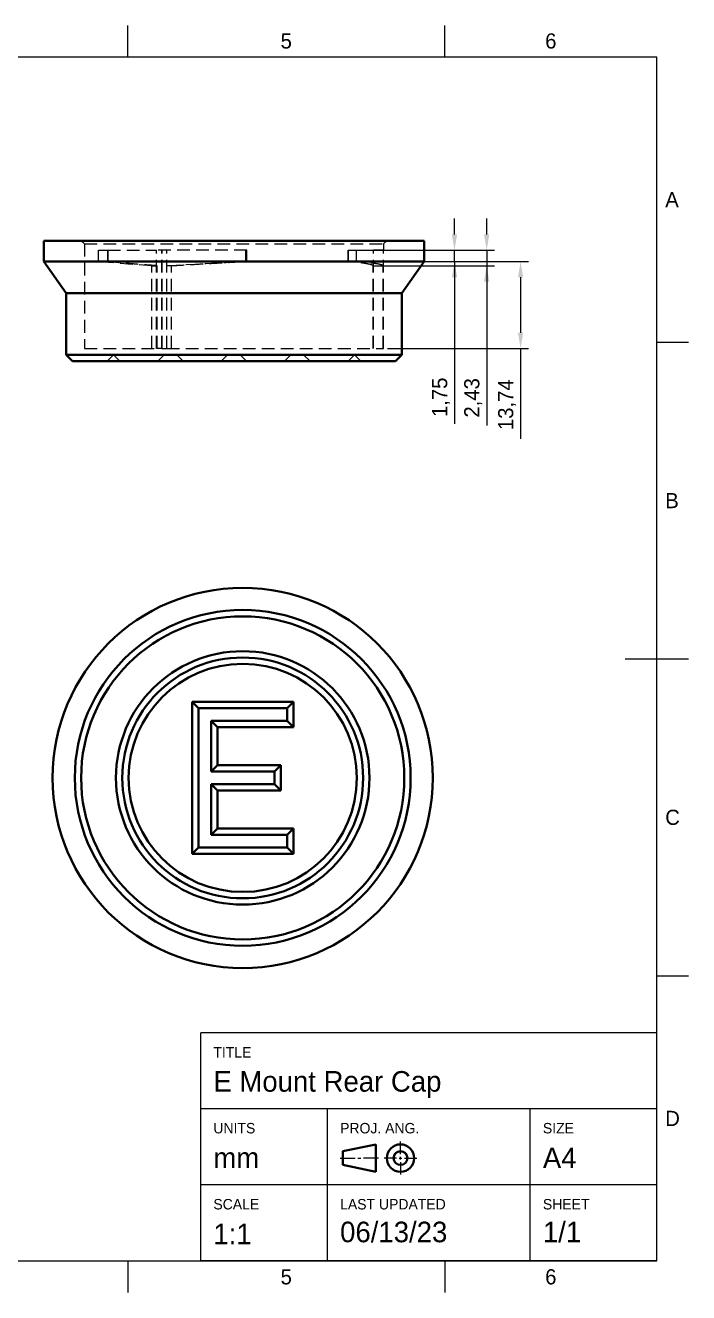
# Model space of a CAD drawing. Header units: millimetres. Extents: x 15 to 292, y 5 to 205.
# Drawn here: x 187.3 to 292, y 5 to 205 of the extents above; entities that cross this region are included whole.
import ezdxf

# ---------------------------------------------------------------- set-up
doc = ezdxf.new("R2010")
doc.units = ezdxf.units.MM
doc.linetypes.add('DraftedLine', pattern=[3, 2, -1])
for name, color, linetype in [('Annotations', 7, 'Continuous'), ('Border', 7, 'Continuous'), ('Geometries', 7, 'Continuous')]:
    doc.layers.add(name, color=color, linetype=linetype)
doc.styles.add('Shapr0', font='txt', dxfattribs={"height": 2.3925})
doc.styles.add('Shapr1', font='txt', dxfattribs={"height": 2.3925})
doc.styles.add('Shapr3', font='txt', dxfattribs={"height": 2.3925})
doc.dimstyles.new('ISO-25', dxfattribs={"dimtxt": 2.5, "dimasz": 2.5, "dimexe": 1.25, "dimexo": 0.625, "dimtad": 1, "dimtxsty": 'Standard', "dimcen": 2.5, "dimadec": 0, "dimazin": 0, "dimtfac": 1, "dimtmove": 0, "dimatfit": 3, "dimfxl": 1, "dimarcsym": 0})

# ---------------------------------------------------------------- blocks, each defined once
blk = doc.blocks.new('*D12')
at = {"layer": 'Annotations', "color": 0, "linetype": 'Continuous', "lineweight": 15}
for p, q in [((255.05, 172), (255.05, 174.5)), ((238.92, 169.5), (256.3, 169.5)), ((255.05, 167.75), (255.05, 169.5)), ((238.92, 167.75), (256.3, 167.75)), ((255.05, 167.75), (255.05, 142.13)), ((255.05, 165.25), (255.05, 162.75))]:
    blk.add_line(p, q, dxfattribs=at)
at = {"layer": 'Annotations', "color": 0}
for points in [[(254.63, 172), (255.47, 172), (255.05, 169.5)], [(255.47, 165.25), (254.63, 165.25), (255.05, 167.75)]]:
    blk.add_solid(points, dxfattribs=at)
at = {"layer": 'Defpoints', "color": 0}
for p in [(238.3, 169.5), (255.05, 169.5), (238.3, 167.75)]:
    blk.add_point(p, dxfattribs=at)
at = {"layer": 'Annotations', "color": 0, "lineweight": 15, "insert": (252.93, 146.3), "char_height": 2.393, "attachment_point": 5, "rotation": 90, "style": 'Shapr3'}
blk.add_mtext('\\A1;1,75', dxfattribs=at)
blk = doc.blocks.new('*D13')
at = {"layer": 'Annotations', "color": 0, "linetype": 'Continuous', "lineweight": 15}
for p, q in [((260.13, 172), (260.13, 174.5)), ((242.87, 169.5), (261.38, 169.5)), ((260.13, 169.5), (260.13, 167.07)), ((242.84, 167.07), (261.38, 167.07)), ((260.13, 167.07), (260.13, 141.87)), ((260.13, 164.57), (260.13, 162.07))]:
    blk.add_line(p, q, dxfattribs=at)
at = {"layer": 'Annotations', "color": 0}
for points in [[(259.71, 172), (260.54, 172), (260.13, 169.5)], [(260.54, 164.57), (259.71, 164.57), (260.13, 167.07)]]:
    blk.add_solid(points, dxfattribs=at)
at = {"layer": 'Defpoints', "color": 0}
for p in [(242.25, 169.5), (242.21, 167.07), (260.13, 167.07)]:
    blk.add_point(p, dxfattribs=at)
at = {"layer": 'Annotations', "color": 0, "lineweight": 15, "insert": (258, 146.21), "char_height": 2.393, "attachment_point": 5, "rotation": 90, "style": 'Shapr3'}
blk.add_mtext('\\A1;2,43', dxfattribs=at)
blk = doc.blocks.new('*D14')
at = {"layer": 'Annotations', "color": 0, "linetype": 'Continuous', "lineweight": 15}
for p, q in [((238.98, 167.74), (266.73, 167.74)), ((265.48, 165.24), (265.48, 156.5)), ((244.47, 154), (266.73, 154)), ((265.48, 154), (265.48, 139.75))]:
    blk.add_line(p, q, dxfattribs=at)
at = {"layer": 'Annotations', "color": 0}
for points in [[(265.89, 165.24), (265.06, 165.24), (265.48, 167.74)], [(265.06, 156.5), (265.89, 156.5), (265.48, 154)]]:
    blk.add_solid(points, dxfattribs=at)
at = {"layer": 'Defpoints', "color": 0}
for p in [(238.36, 167.74), (243.84, 154), (265.48, 154)]:
    blk.add_point(p, dxfattribs=at)
at = {"layer": 'Annotations', "color": 0, "lineweight": 15, "insert": (263.35, 145.13), "char_height": 2.393, "attachment_point": 5, "rotation": 90, "style": 'Shapr3'}
blk.add_mtext('\\A1;13,74', dxfattribs=at)
blk = doc.blocks.new('*U15')
at = {"layer": 'Border', "linetype": 'Continuous', "lineweight": 15}
for p, q in [((287, 46), (215, 46)), ((215, 10), (215, 46)), ((287, 10), (287, 46)), ((287, 34), (215, 34)), ((235, 10), (235, 34)), ((267, 10), (267, 34)), ((246.53, 26.88), (246.53, 28.83)), ((237, 26.23), (239.38, 26.23)), ((239.82, 26.23), (240.25, 26.23)), ((243.07, 26.23), (240.68, 26.23)), ((245.88, 26.23), (243.93, 26.23)), ((246.32, 26.23), (246.75, 26.23)), ((246.53, 26.02), (246.53, 26.45)), ((247.18, 26.23), (249.13, 26.23)), ((246.53, 25.58), (246.53, 23.63)), ((287, 22), (215, 22)), ((287, 10), (215, 10))]:
    blk.add_line(p, q, dxfattribs=at)
at = {"layer": 'Border', "linetype": 'Continuous', "lineweight": 40}
for p, q in [((237.43, 27.32), (242.63, 28.4)), ((242.63, 28.4), (242.63, 24.07)), ((237.43, 27.32), (237.43, 25.15)), ((237.43, 25.15), (242.63, 24.07))]:
    blk.add_line(p, q, dxfattribs=at)
for radius in [2.17, 1.08]:
    blk.add_circle((246.53, 26.23), radius, dxfattribs=at)

msp = doc.modelspace()

# ---------------------------------------------------------------- linework, layer by layer
at = {"layer": 'Border', "linetype": 'Continuous', "lineweight": 15}
for p, q in [((203.5, 200), (203.5, 205)), ((253.5, 200), (253.5, 205)), ((287, 200), (20, 200)), ((287, 10), (287, 200)), ((287, 155), (292, 155)), ((282, 105), (292, 105)), ((287, 55), (292, 55)), ((20, 10), (287, 10)), ((203.5, 10), (203.5, 5)), ((253.5, 10), (253.5, 5))]:
    msp.add_line(p, q, dxfattribs=at)
at = {"layer": 'Geometries', "linetype": 'Continuous', "lineweight": 40}
for p, q in [((190.25, 171), (190.25, 167.744)), ((190.25, 171), (250.25, 171)), ((250.25, 171), (250.25, 167.744)), ((190.25, 167.744), (190.25, 167.744)), ((190.25, 167.744), (193.75, 162.744)), ((198.919, 167.744), (200.375, 167.744)), ((200.375, 167.744), (220.249, 167.744)), ((220.249, 167.744), (220.25, 167.744)), ((220.25, 167.744), (222.019, 167.744)), ((222.019, 167.744), (222.178, 167.744)), ((222.178, 167.744), (223.191, 167.744)), ((223.191, 167.744), (238.356, 167.744)), ((238.356, 167.744), (239.654, 167.744)), ((250.25, 167.744), (246.75, 162.744)), ((193.75, 162.744), (193.75, 153)), ((193.75, 162.744), (193.75, 162.744)), ((207.274, 162.744), (209.667, 162.744)), ((209.667, 162.744), (220.249, 162.744)), ((220.249, 162.744), (220.25, 162.744)), ((222.847, 162.744), (220.25, 162.744)), ((246.75, 162.744), (246.75, 153)), ((193.75, 153), (194.75, 152)), ((193.75, 153), (246.75, 153)), ((245.75, 152), (194.75, 152)), ((246.75, 153), (245.75, 152)), ((213.634, 98.233), (229.634, 98.233)), ((213.634, 98.233), (214.634, 97.233)), ((213.634, 74.233), (213.634, 98.233)), ((229.634, 98.233), (228.634, 97.233)), ((229.634, 98.233), (229.634, 94.233)), ((214.634, 97.233), (214.634, 75.233)), ((228.634, 97.233), (214.634, 97.233)), ((228.634, 95.233), (228.634, 97.233)), ((217.634, 94.233), (216.634, 95.233)), ((216.634, 87.233), (216.634, 95.233)), ((216.634, 95.233), (228.634, 95.233)), ((217.634, 94.233), (217.634, 88.233)), ((217.634, 94.233), (229.634, 94.233)), ((229.634, 94.233), (228.634, 95.233)), ((217.634, 88.233), (216.634, 87.233)), ((227.634, 88.233), (217.634, 88.233)), ((227.634, 88.233), (226.634, 87.233)), ((227.634, 88.233), (227.634, 84.233)), ((226.634, 87.233), (216.634, 87.233)), ((226.634, 85.233), (226.634, 87.233)), ((216.634, 85.233), (226.634, 85.233)), ((216.634, 85.233), (217.634, 84.233)), ((216.634, 77.233), (216.634, 85.233)), ((227.634, 84.233), (217.634, 84.233)), ((217.634, 84.233), (217.634, 78.233)), ((226.634, 85.233), (227.634, 84.233)), ((216.634, 77.233), (217.634, 78.233)), ((217.634, 78.233), (229.634, 78.233)), ((228.634, 77.233), (229.634, 78.233)), ((229.634, 78.233), (229.634, 74.233)), ((228.634, 77.233), (216.634, 77.233)), ((228.634, 75.233), (228.634, 77.233)), ((214.634, 75.233), (213.634, 74.233)), ((229.634, 74.233), (213.634, 74.233)), ((214.634, 75.233), (228.634, 75.233)), ((228.634, 75.233), (229.634, 74.233))]:
    msp.add_line(p, q, dxfattribs=at)
at = {"layer": 'Geometries', "linetype": 'DraftedLine', "lineweight": 15}
for p, q in [((196.15, 171), (196.65, 170.5)), ((196.65, 170.5), (243.85, 170.5)), ((196.65, 170.5), (196.65, 154)), ((244.35, 171), (243.85, 170.5)), ((243.85, 170.5), (243.85, 169.5)), ((198.867, 167.75), (198.867, 169.5)), ((198.867, 169.5), (200.33, 169.5)), ((200.33, 169.5), (200.331, 169.5)), ((200.33, 169.5), (200.33, 167.75)), ((200.331, 167.75), (200.331, 169.5)), ((200.331, 169.5), (208.009, 169.5)), ((208.009, 154), (208.009, 169.5)), ((222.294, 169.5), (208.009, 169.5)), ((208.868, 154), (208.868, 169.5)), ((208.896, 154), (208.896, 169.5)), ((209.636, 154), (209.636, 169.5)), ((222.12, 167.75), (222.12, 169.5)), ((222.121, 169.5), (222.121, 167.75)), ((222.294, 167.75), (222.294, 169.5)), ((238.298, 169.5), (242.246, 169.5)), ((238.298, 167.75), (238.298, 169.5)), ((238.298, 169.5), (238.298, 167.75)), ((238.298, 169.5), (238.298, 169.5)), ((239.59, 167.75), (239.59, 169.5)), ((242.246, 154), (242.246, 169.5)), ((243.844, 169.5), (242.246, 169.5)), ((242.25, 154), (242.25, 169.5)), ((243.844, 154), (243.844, 169.5)), ((243.85, 169.5), (243.844, 169.5)), ((198.916, 167.744), (198.867, 167.75)), ((200.33, 167.75), (198.867, 167.75)), ((200.374, 167.744), (200.331, 167.75)), ((200.375, 167.744), (200.374, 167.744)), ((207.274, 154), (207.274, 167.067)), ((207.274, 167.067), (208.009, 167.066)), ((208.153, 167.066), (208.009, 167.066)), ((208.153, 154), (208.153, 167.066)), ((210.384, 167.066), (209.667, 167.067)), ((209.667, 154), (209.667, 167.067)), ((210.384, 154), (210.384, 167.066)), ((219.851, 167.622), (220.657, 167.664)), ((222.017, 167.744), (220.249, 167.744)), ((222.176, 167.744), (220.657, 167.664)), ((222.176, 167.744), (222.017, 167.744)), ((222.017, 167.744), (222.02, 167.744)), ((222.12, 167.75), (222.02, 167.744)), ((222.121, 167.75), (222.294, 167.75)), ((222.294, 167.75), (222.176, 167.744)), ((223.191, 167.744), (222.176, 167.744)), ((238.298, 167.75), (238.356, 167.744)), ((238.298, 167.75), (239.59, 167.75)), ((238.357, 167.744), (238.356, 167.744)), ((239.59, 167.75), (239.653, 167.744)), ((239.653, 167.744), (239.653, 167.744)), ((242.212, 154), (242.212, 167.066)), ((242.212, 167.066), (242.246, 167.066)), ((242.246, 167.066), (242.25, 167.066)), ((242.25, 167.066), (243.81, 167.067)), ((243.81, 154), (243.81, 167.067)), ((220.249, 162.744), (222.847, 162.744)), ((196.65, 154), (208.009, 154)), ((208.868, 154), (208.009, 154)), ((208.868, 154), (209.667, 154)), ((209.667, 154), (243.844, 154)), ((200.25, 152), (201.25, 153)), ((201.25, 153), (202.25, 152)), ((209.25, 153), (208.25, 152)), ((211.25, 153), (212.25, 152)), ((219.25, 153), (218.25, 152)), ((222.25, 152), (221.25, 153)), ((228.25, 152), (229.25, 153)), ((232.25, 152), (231.25, 153)), ((239.25, 153), (238.25, 152)), ((240.25, 152), (239.25, 153))]:
    msp.add_line(p, q, dxfattribs=at)
at = {"layer": 'Geometries', "linetype": 'Continuous', "lineweight": 40, "flags": 128}
for points in [[(190.25, 167.744), (190.251, 167.744), (190.252, 167.744), (190.253, 167.744), (190.255, 167.744), (190.258, 167.744), (190.261, 167.744), (190.265, 167.744), (190.269, 167.744), (190.274, 167.744), (190.279, 167.744), (190.285, 167.744), (190.291, 167.744), (190.298, 167.744), (190.305, 167.744), (190.313, 167.744), (190.321, 167.744), (190.33, 167.744), (190.339, 167.744), (190.349, 167.744), (190.359, 167.744), (190.37, 167.744), (190.381, 167.744), (190.393, 167.744), (190.406, 167.744), (190.418, 167.744), (190.432, 167.744), (190.446, 167.744), (190.46, 167.744), (190.475, 167.744), (190.491, 167.744), (190.506, 167.744), (190.523, 167.744), (190.54, 167.744), (190.557, 167.744), (190.575, 167.744), (190.594, 167.744), (190.613, 167.744), (190.632, 167.744), (190.653, 167.744), (190.673, 167.744), (190.694, 167.744), (190.716, 167.744), (190.738, 167.744), (190.76, 167.744), (190.784, 167.744), (190.807, 167.744), (190.831, 167.744), (190.856, 167.744), (190.881, 167.744), (190.906, 167.744), (190.932, 167.744), (190.959, 167.744), (190.986, 167.744), (191.014, 167.744), (191.042, 167.744), (191.07, 167.744), (191.099, 167.744), (191.129, 167.744), (191.159, 167.744), (191.19, 167.744), (191.221, 167.744), (191.253, 167.744), (191.287, 167.744), (191.322, 167.744), (191.358, 167.744), (191.394, 167.744), (191.431, 167.744), (191.468, 167.744), (191.506, 167.744), (191.544, 167.744), (191.583, 167.744), (191.623, 167.744), (191.663, 167.744), (191.703, 167.744), (191.745, 167.744), (191.786, 167.744), (191.829, 167.744), (191.872, 167.744), (191.915, 167.744), (191.96, 167.744), (192.004, 167.744), (192.05, 167.744), (192.092, 167.744), (192.135, 167.744), (192.179, 167.744), (192.223, 167.744), (192.268, 167.744), (192.313, 167.744), (192.358, 167.744), (192.404, 167.744), (192.45, 167.744), (192.497, 167.744), (192.545, 167.744), (192.592, 167.744), (192.641, 167.744), (192.69, 167.744), (192.739, 167.744), (192.789, 167.744), (192.839, 167.744), (192.89, 167.744), (192.942, 167.744), (192.993, 167.744), (193.045, 167.744), (193.098, 167.744), (193.151, 167.744), (193.205, 167.744), (193.259, 167.744), (193.313, 167.744), (193.368, 167.744), (193.423, 167.744), (193.479, 167.744), (193.535, 167.744), (193.592, 167.744), (193.649, 167.744), (193.707, 167.744), (193.765, 167.744), (193.823, 167.744), (193.883, 167.744), (193.942, 167.744), (194.002, 167.744), (194.063, 167.744), (194.124, 167.744), (194.185, 167.744), (194.247, 167.744), (194.309, 167.744), (194.372, 167.744), (194.435, 167.744), (194.498, 167.744), (194.562, 167.744), (194.626, 167.744), (194.691, 167.744), (194.756, 167.744), (194.822, 167.744), (194.888, 167.744), (194.955, 167.744), (195.022, 167.744), (195.089, 167.744), (195.157, 167.744), (195.226, 167.744), (195.295, 167.744), (195.364, 167.744), (195.434, 167.744), (195.509, 167.744), (195.584, 167.744), (195.66, 167.744), (195.737, 167.744), (195.814, 167.744), (195.891, 167.744), (195.969, 167.744), (196.048, 167.744), (196.126, 167.744), (196.206, 167.744), (196.286, 167.744), (196.366, 167.744), (196.447, 167.744), (196.528, 167.744), (196.61, 167.744), (196.692, 167.744), (196.775, 167.744), (196.859, 167.744), (196.943, 167.744), (197.027, 167.744), (197.106, 167.744), (197.185, 167.744), (197.265, 167.744), (197.345, 167.744), (197.425, 167.744), (197.506, 167.744), (197.587, 167.744), (197.668, 167.744), (197.75, 167.744), (197.833, 167.744), (197.915, 167.744), (197.998, 167.744), (198.082, 167.744), (198.166, 167.744), (198.25, 167.744), (198.335, 167.744), (198.42, 167.744), (198.506, 167.744), (198.592, 167.744), (198.678, 167.744), (198.765, 167.744), (198.852, 167.744), (198.919, 167.744)], [(239.654, 167.744), (239.661, 167.744), (239.756, 167.744), (239.85, 167.744), (239.944, 167.744), (240.037, 167.744), (240.13, 167.744), (240.223, 167.744), (240.316, 167.744), (240.408, 167.744), (240.5, 167.744), (240.592, 167.744), (240.683, 167.744), (240.774, 167.744), (240.865, 167.744), (240.955, 167.744), (241.045, 167.744), (241.134, 167.744), (241.223, 167.744), (241.311, 167.744), (241.4, 167.744), (241.488, 167.744), (241.575, 167.744), (241.662, 167.744), (241.749, 167.744), (241.835, 167.744), (241.921, 167.744), (242.007, 167.744), (242.092, 167.744), (242.177, 167.744), (242.262, 167.744), (242.347, 167.744), (242.431, 167.744), (242.514, 167.744), (242.598, 167.744), (242.68, 167.744), (242.763, 167.744), (242.845, 167.744), (242.926, 167.744), (243.007, 167.744), (243.088, 167.744), (243.168, 167.744), (243.248, 167.744), (243.328, 167.744), (243.407, 167.744), (243.485, 167.744), (243.564, 167.744), (243.642, 167.744), (243.719, 167.744), (243.796, 167.744), (243.873, 167.744), (243.95, 167.744), (244.026, 167.744), (244.102, 167.744), (244.177, 167.744), (244.257, 167.744), (244.337, 167.744), (244.416, 167.744), (244.495, 167.744), (244.573, 167.744), (244.651, 167.744), (244.728, 167.744), (244.804, 167.744), (244.881, 167.744), (244.956, 167.744), (245.032, 167.744), (245.106, 167.744), (245.181, 167.744), (245.254, 167.744), (245.328, 167.744), (245.401, 167.744), (245.474, 167.744), (245.546, 167.744), (245.617, 167.744), (245.688, 167.744), (245.754, 167.744), (245.819, 167.744), (245.884, 167.744), (245.948, 167.744), (246.012, 167.744), (246.075, 167.744), (246.138, 167.744), (246.201, 167.744), (246.263, 167.744), (246.325, 167.744), (246.386, 167.744), (246.446, 167.744), (246.507, 167.744), (246.566, 167.744), (246.626, 167.744), (246.685, 167.744), (246.744, 167.744), (246.802, 167.744), (246.86, 167.744), (246.917, 167.744), (246.974, 167.744), (247.03, 167.744), (247.086, 167.744), (247.141, 167.744), (247.196, 167.744), (247.25, 167.744), (247.304, 167.744), (247.357, 167.744), (247.41, 167.744), (247.463, 167.744), (247.515, 167.744), (247.566, 167.744), (247.617, 167.744), (247.668, 167.744), (247.718, 167.744), (247.768, 167.744), (247.818, 167.744), (247.866, 167.744), (247.915, 167.744), (247.963, 167.744), (248.01, 167.744), (248.057, 167.744), (248.103, 167.744), (248.149, 167.744), (248.195, 167.744), (248.24, 167.744), (248.284, 167.744), (248.328, 167.744), (248.371, 167.744), (248.414, 167.744), (248.457, 167.744), (248.499, 167.744), (248.541, 167.744), (248.582, 167.744), (248.622, 167.744), (248.662, 167.744), (248.702, 167.744), (248.742, 167.744), (248.78, 167.744), (248.819, 167.744), (248.859, 167.744), (248.899, 167.744), (248.938, 167.744), (248.977, 167.744), (249.015, 167.744), (249.052, 167.744), (249.089, 167.744), (249.125, 167.744), (249.161, 167.744), (249.197, 167.744), (249.231, 167.744), (249.265, 167.744), (249.299, 167.744), (249.332, 167.744), (249.364, 167.744), (249.396, 167.744), (249.428, 167.744), (249.458, 167.744), (249.489, 167.744), (249.518, 167.744), (249.545, 167.744), (249.572, 167.744), (249.598, 167.744), (249.623, 167.744), (249.648, 167.744), (249.673, 167.744), (249.697, 167.744), (249.72, 167.744), (249.743, 167.744), (249.766, 167.744), (249.788, 167.744), (249.809, 167.744), (249.83, 167.744), (249.85, 167.744), (249.87, 167.744), (249.89, 167.744), (249.909, 167.744), (249.927, 167.744), (249.945, 167.744), (249.963, 167.744), (249.98, 167.744), (249.996, 167.744), (250.012, 167.744), (250.027, 167.744), (250.042, 167.744), (250.056, 167.744), (250.07, 167.744), (250.084, 167.744), (250.096, 167.744), (250.109, 167.744), (250.12, 167.744), (250.132, 167.744), (250.142, 167.744), (250.153, 167.744), (250.162, 167.744), (250.172, 167.744), (250.18, 167.744), (250.189, 167.744), (250.196, 167.744), (250.204, 167.744), (250.21, 167.744), (250.216, 167.744), (250.222, 167.744), (250.227, 167.744), (250.232, 167.744), (250.236, 167.744), (250.239, 167.744), (250.242, 167.744), (250.245, 167.744), (250.247, 167.744), (250.248, 167.744), (250.249, 167.744), (250.25, 167.744), (250.25, 167.744)], [(207.274, 162.744), (207.235, 162.744), (207.115, 162.744), (206.996, 162.744), (206.878, 162.744), (206.76, 162.744), (206.642, 162.744), (206.525, 162.744), (206.407, 162.744), (206.291, 162.744), (206.174, 162.744), (206.058, 162.744), (205.942, 162.744), (205.827, 162.744), (205.711, 162.744), (205.597, 162.744), (205.499, 162.744), (205.401, 162.744), (205.304, 162.744), (205.207, 162.744), (205.11, 162.744), (205.014, 162.744), (204.918, 162.744), (204.822, 162.744), (204.727, 162.744), (204.632, 162.744), (204.537, 162.744), (204.443, 162.744), (204.348, 162.744), (204.254, 162.744), (204.161, 162.744), (204.067, 162.744), (203.974, 162.744), (203.881, 162.744), (203.788, 162.744), (203.696, 162.744), (203.589, 162.744), (203.482, 162.744), (203.376, 162.744), (203.271, 162.744), (203.166, 162.744), (203.061, 162.744), (202.957, 162.744), (202.854, 162.744), (202.751, 162.744), (202.648, 162.744), (202.546, 162.744), (202.444, 162.744), (202.342, 162.744), (202.241, 162.744), (202.14, 162.744), (202.04, 162.744), (201.941, 162.744), (201.842, 162.744), (201.743, 162.744), (201.646, 162.744), (201.548, 162.744), (201.451, 162.744), (201.355, 162.744), (201.259, 162.744), (201.164, 162.744), (201.069, 162.744), (200.975, 162.744), (200.881, 162.744), (200.787, 162.744), (200.694, 162.744), (200.601, 162.744), (200.509, 162.744), (200.418, 162.744), (200.327, 162.744), (200.237, 162.744), (200.148, 162.744), (200.059, 162.744), (199.97, 162.744), (199.882, 162.744), (199.795, 162.744), (199.708, 162.744), (199.622, 162.744), (199.536, 162.744), (199.451, 162.744), (199.366, 162.744), (199.281, 162.744), (199.197, 162.744), (199.114, 162.744), (199.043, 162.744), (198.973, 162.744), (198.903, 162.744), (198.834, 162.744), (198.765, 162.744), (198.696, 162.744), (198.628, 162.744), (198.56, 162.744), (198.493, 162.744), (198.426, 162.744), (198.359, 162.744), (198.293, 162.744), (198.228, 162.744), (198.163, 162.744), (198.098, 162.744), (198.033, 162.744), (197.969, 162.744), (197.905, 162.744), (197.842, 162.744), (197.779, 162.744), (197.707, 162.744), (197.635, 162.744), (197.564, 162.744), (197.493, 162.744), (197.424, 162.744), (197.354, 162.744), (197.285, 162.744), (197.217, 162.744), (197.15, 162.744), (197.083, 162.744), (197.017, 162.744), (196.951, 162.744), (196.886, 162.744), (196.821, 162.744), (196.757, 162.744), (196.694, 162.744), (196.631, 162.744), (196.57, 162.744), (196.508, 162.744), (196.448, 162.744), (196.388, 162.744), (196.329, 162.744), (196.27, 162.744), (196.212, 162.744), (196.155, 162.744), (196.098, 162.744), (196.042, 162.744), (195.986, 162.744), (195.931, 162.744), (195.877, 162.744), (195.823, 162.744), (195.77, 162.744), (195.718, 162.744), (195.667, 162.744), (195.616, 162.744), (195.565, 162.744), (195.516, 162.744), (195.467, 162.744), (195.419, 162.744), (195.371, 162.744), (195.324, 162.744), (195.278, 162.744), (195.233, 162.744), (195.188, 162.744), (195.143, 162.744), (195.1, 162.744), (195.057, 162.744), (195.014, 162.744), (194.979, 162.744), (194.944, 162.744), (194.909, 162.744), (194.875, 162.744), (194.841, 162.744), (194.808, 162.744), (194.775, 162.744), (194.743, 162.744), (194.712, 162.744), (194.681, 162.744), (194.65, 162.744), (194.62, 162.744), (194.59, 162.744), (194.561, 162.744), (194.532, 162.744), (194.504, 162.744), (194.476, 162.744), (194.449, 162.744), (194.423, 162.744), (194.396, 162.744), (194.367, 162.744), (194.338, 162.744), (194.309, 162.744), (194.282, 162.744), (194.255, 162.744), (194.228, 162.744), (194.203, 162.744), (194.178, 162.744), (194.154, 162.744), (194.13, 162.744), (194.107, 162.744), (194.085, 162.744), (194.064, 162.744), (194.043, 162.744), (194.023, 162.744), (194.004, 162.744), (193.985, 162.744), (193.967, 162.744), (193.95, 162.744), (193.934, 162.744), (193.918, 162.744), (193.903, 162.744), (193.888, 162.744), (193.875, 162.744), (193.862, 162.744), (193.85, 162.744), (193.838, 162.744), (193.827, 162.744), (193.817, 162.744), (193.808, 162.744), (193.799, 162.744), (193.791, 162.744), (193.784, 162.744), (193.777, 162.744), (193.771, 162.744), (193.766, 162.744), (193.762, 162.744), (193.758, 162.744), (193.755, 162.744), (193.753, 162.744), (193.751, 162.744), (193.75, 162.744)], [(246.75, 162.744), (246.75, 162.744), (246.749, 162.744), (246.748, 162.744), (246.747, 162.744), (246.744, 162.744), (246.741, 162.744), (246.737, 162.744), (246.732, 162.744), (246.727, 162.744), (246.721, 162.744), (246.714, 162.744), (246.706, 162.744), (246.698, 162.744), (246.689, 162.744), (246.68, 162.744), (246.669, 162.744), (246.658, 162.744), (246.646, 162.744), (246.634, 162.744), (246.621, 162.744), (246.607, 162.744), (246.592, 162.744), (246.577, 162.744), (246.561, 162.744), (246.544, 162.744), (246.527, 162.744), (246.509, 162.744), (246.49, 162.744), (246.471, 162.744), (246.45, 162.744), (246.429, 162.744), (246.408, 162.744), (246.385, 162.744), (246.362, 162.744), (246.338, 162.744), (246.314, 162.744), (246.289, 162.744), (246.263, 162.744), (246.237, 162.744), (246.209, 162.744), (246.182, 162.744), (246.153, 162.744), (246.124, 162.744), (246.094, 162.744), (246.063, 162.744), (246.032, 162.744), (246, 162.744), (245.967, 162.744), (245.933, 162.744), (245.899, 162.744), (245.864, 162.744), (245.834, 162.744), (245.803, 162.744), (245.771, 162.744), (245.739, 162.744), (245.707, 162.744), (245.674, 162.744), (245.641, 162.744), (245.607, 162.744), (245.572, 162.744), (245.537, 162.744), (245.502, 162.744), (245.466, 162.744), (245.43, 162.744), (245.393, 162.744), (245.355, 162.744), (245.317, 162.744), (245.279, 162.744), (245.24, 162.744), (245.2, 162.744), (245.16, 162.744), (245.113, 162.744), (245.065, 162.744), (245.017, 162.744), (244.968, 162.744), (244.918, 162.744), (244.868, 162.744), (244.817, 162.744), (244.765, 162.744), (244.712, 162.744), (244.659, 162.744), (244.606, 162.744), (244.551, 162.744), (244.496, 162.744), (244.44, 162.744), (244.384, 162.744), (244.327, 162.744), (244.269, 162.744), (244.211, 162.744), (244.152, 162.744), (244.092, 162.744), (244.032, 162.744), (243.971, 162.744), (243.91, 162.744), (243.848, 162.744), (243.785, 162.744), (243.722, 162.744), (243.658, 162.744), (243.593, 162.744), (243.528, 162.744), (243.462, 162.744), (243.395, 162.744), (243.328, 162.744), (243.26, 162.744), (243.192, 162.744), (243.123, 162.744), (243.053, 162.744), (242.983, 162.744), (242.913, 162.744), (242.841, 162.744), (242.769, 162.744), (242.697, 162.744), (242.624, 162.744), (242.55, 162.744), (242.475, 162.744), (242.4, 162.744), (242.324, 162.744), (242.248, 162.744), (242.171, 162.744), (242.105, 162.744), (242.038, 162.744), (241.971, 162.744), (241.903, 162.744), (241.835, 162.744), (241.767, 162.744), (241.698, 162.744), (241.629, 162.744), (241.559, 162.744), (241.489, 162.744), (241.418, 162.744), (241.347, 162.744), (241.276, 162.744), (241.204, 162.744), (241.132, 162.744), (241.059, 162.744), (240.986, 162.744), (240.912, 162.744), (240.838, 162.744), (240.763, 162.744), (240.676, 162.744), (240.589, 162.744), (240.501, 162.744), (240.412, 162.744), (240.323, 162.744), (240.233, 162.744), (240.143, 162.744), (240.052, 162.744), (239.96, 162.744), (239.869, 162.744), (239.776, 162.744), (239.683, 162.744), (239.589, 162.744), (239.495, 162.744), (239.4, 162.744), (239.305, 162.744), (239.209, 162.744), (239.113, 162.744), (239.017, 162.744), (238.92, 162.744), (238.822, 162.744), (238.724, 162.744), (238.626, 162.744), (238.527, 162.744), (238.427, 162.744), (238.327, 162.744), (238.227, 162.744), (238.126, 162.744), (238.024, 162.744), (237.922, 162.744), (237.819, 162.744), (237.715, 162.744), (237.612, 162.744), (237.508, 162.744), (237.404, 162.744), (237.299, 162.744), (237.194, 162.744), (237.089, 162.744), (236.983, 162.744), (236.876, 162.744), (236.769, 162.744), (236.662, 162.744), (236.554, 162.744), (236.446, 162.744), (236.336, 162.744), (236.227, 162.744), (236.117, 162.744), (236.006, 162.744), (235.912, 162.744), (235.817, 162.744), (235.721, 162.744), (235.626, 162.744), (235.53, 162.744), (235.434, 162.744), (235.337, 162.744), (235.24, 162.744), (235.143, 162.744), (235.046, 162.744), (234.948, 162.744), (234.85, 162.744), (234.752, 162.744), (234.653, 162.744), (234.555, 162.744), (234.455, 162.744), (234.355, 162.744), (234.255, 162.744), (234.155, 162.744), (234.054, 162.744), (233.937, 162.744), (233.819, 162.744), (233.701, 162.744), (233.583, 162.744), (233.464, 162.744), (233.345, 162.744), (233.226, 162.744), (233.106, 162.744), (232.986, 162.744), (232.866, 162.744), (232.745, 162.744), (232.624, 162.744), (232.502, 162.744), (232.38, 162.744), (232.258, 162.744), (232.135, 162.744), (232.012, 162.744), (231.889, 162.744), (231.766, 162.744), (231.642, 162.744), (231.518, 162.744), (231.394, 162.744), (231.269, 162.744), (231.145, 162.744), (231.02, 162.744), (230.894, 162.744), (230.769, 162.744), (230.643, 162.744), (230.516, 162.744), (230.389, 162.744), (230.261, 162.744), (230.134, 162.744), (230.007, 162.744), (229.879, 162.744), (229.751, 162.744), (229.623, 162.744), (229.495, 162.744), (229.366, 162.744), (229.237, 162.744), (229.108, 162.744), (228.979, 162.744), (228.849, 162.744), (228.72, 162.744), (228.59, 162.744), (228.459, 162.744), (228.328, 162.744), (228.197, 162.744), (228.065, 162.744), (227.953, 162.744), (227.84, 162.744), (227.728, 162.744), (227.615, 162.744), (227.502, 162.744), (227.389, 162.744), (227.275, 162.744), (227.162, 162.744), (227.048, 162.744), (226.935, 162.744), (226.821, 162.744), (226.707, 162.744), (226.593, 162.744), (226.479, 162.744), (226.364, 162.744), (226.249, 162.744), (226.134, 162.744), (226.019, 162.744), (225.904, 162.744), (225.788, 162.744), (225.653, 162.744), (225.517, 162.744), (225.381, 162.744), (225.245, 162.744), (225.109, 162.744), (224.973, 162.744), (224.837, 162.744), (224.7, 162.744), (224.563, 162.744), (224.427, 162.744), (224.29, 162.744), (224.153, 162.744), (224.016, 162.744), (223.879, 162.744), (223.742, 162.744), (223.604, 162.744), (223.467, 162.744), (223.329, 162.744), (223.191, 162.744), (223.054, 162.744), (222.916, 162.744), (222.847, 162.744)]]:
    msp.add_lwpolyline(points, dxfattribs=at)
at = {"layer": 'Geometries', "linetype": 'DraftedLine', "lineweight": 15, "flags": 128}
for points in [[(207.274, 167.067), (205.946, 167.152), (204.687, 167.237), (203.501, 167.323), (202.395, 167.408), (201.374, 167.494), (200.443, 167.579), (199.606, 167.665), (198.916, 167.744)], [(208.153, 167.066), (208.076, 167.071), (207.997, 167.076), (207.916, 167.082), (207.832, 167.088), (207.746, 167.094), (207.657, 167.1), (207.567, 167.106), (207.465, 167.113), (207.36, 167.121), (207.253, 167.128), (207.143, 167.136), (207.031, 167.144), (206.916, 167.152), (206.8, 167.16), (206.68, 167.169), (206.559, 167.178), (206.435, 167.186), (206.312, 167.195), (206.186, 167.205), (206.059, 167.214), (205.929, 167.223), (205.818, 167.232), (205.706, 167.24), (205.592, 167.249), (205.477, 167.257), (205.361, 167.266), (205.244, 167.275), (205.132, 167.283), (205.02, 167.292), (204.906, 167.301), (204.792, 167.31), (204.677, 167.319), (204.548, 167.329), (204.418, 167.339), (204.287, 167.35), (204.156, 167.361), (204.023, 167.371), (203.89, 167.382), (203.757, 167.394), (203.623, 167.405), (203.609, 167.406), (203.595, 167.407), (203.581, 167.408), (203.567, 167.41), (203.553, 167.411), (203.539, 167.412), (203.475, 167.417), (203.362, 167.427), (203.265, 167.436), (203.169, 167.444), (203.059, 167.454), (202.952, 167.463), (202.848, 167.473), (202.758, 167.481), (202.671, 167.489), (202.586, 167.497), (202.504, 167.505), (202.424, 167.512), (202.347, 167.52), (202.272, 167.527), (202.199, 167.534), (202.128, 167.541), (202.06, 167.548), (201.994, 167.555), (201.93, 167.561), (201.884, 167.566), (201.839, 167.571), (201.818, 167.573), (201.814, 167.573), (201.811, 167.573), (201.808, 167.574), (201.804, 167.574), (201.8, 167.575), (201.758, 167.579), (201.673, 167.588), (201.59, 167.597), (201.471, 167.61), (201.355, 167.623), (201.242, 167.635), (201.133, 167.648), (201.027, 167.66), (200.924, 167.673), (200.825, 167.685), (200.736, 167.696), (200.65, 167.707), (200.567, 167.718), (200.486, 167.729), (200.407, 167.739), (200.375, 167.744)], [(209.667, 167.067), (211.146, 167.152), (212.668, 167.237), (214.226, 167.323), (215.813, 167.408), (217.42, 167.494), (219.042, 167.579), (219.851, 167.622)], [(210.384, 167.066), (210.467, 167.071), (210.552, 167.076), (210.641, 167.082), (210.732, 167.088), (210.826, 167.094), (210.924, 167.1), (211.024, 167.106), (211.138, 167.113), (211.255, 167.121), (211.376, 167.128), (211.501, 167.136), (211.63, 167.144), (211.762, 167.152), (211.898, 167.16), (212.038, 167.169), (212.182, 167.178), (212.33, 167.186), (212.478, 167.195), (212.631, 167.205), (212.787, 167.214), (212.947, 167.223), (213.086, 167.232), (213.227, 167.24), (213.372, 167.249), (213.519, 167.257), (213.668, 167.266), (213.821, 167.275), (213.968, 167.283), (214.117, 167.292), (214.268, 167.301), (214.422, 167.31), (214.578, 167.319), (214.756, 167.329), (214.937, 167.339), (215.121, 167.35), (215.308, 167.361), (215.498, 167.371), (215.691, 167.382), (215.888, 167.394), (216.088, 167.405), (216.109, 167.406), (216.13, 167.407), (216.151, 167.408), (216.171, 167.41), (216.192, 167.411), (216.213, 167.412), (216.311, 167.417), (216.483, 167.427), (216.634, 167.436), (216.783, 167.444), (216.957, 167.454), (217.127, 167.463), (217.294, 167.473), (217.44, 167.481), (217.584, 167.489), (217.724, 167.497), (217.862, 167.505), (217.997, 167.512), (218.129, 167.52), (218.258, 167.527), (218.384, 167.534), (218.508, 167.541), (218.628, 167.548), (218.746, 167.555), (218.861, 167.561), (218.944, 167.566), (219.025, 167.571), (219.065, 167.573), (219.071, 167.573), (219.077, 167.573), (219.083, 167.574), (219.089, 167.574), (219.097, 167.575), (219.174, 167.579), (219.331, 167.588), (219.487, 167.597), (219.715, 167.61), (219.851, 167.618)], [(219.849, 167.617), (219.849, 167.617), (219.849, 167.617), (219.849, 167.617), (219.849, 167.617), (219.849, 167.617), (219.849, 167.617), (219.85, 167.617), (219.85, 167.617), (219.85, 167.617), (219.85, 167.617), (219.85, 167.617), (219.85, 167.617), (219.85, 167.617), (219.85, 167.617), (219.85, 167.617), (219.851, 167.617), (219.851, 167.617), (219.851, 167.617), (219.851, 167.617)], [(219.851, 167.617), (219.85, 167.617), (219.85, 167.617), (219.85, 167.617), (219.85, 167.617), (219.85, 167.617), (219.85, 167.617), (219.85, 167.617), (219.85, 167.617), (219.849, 167.617), (219.849, 167.617), (219.849, 167.617), (219.849, 167.617), (219.849, 167.617), (219.849, 167.617), (219.849, 167.617)], [(219.851, 167.618), (219.939, 167.623), (220.161, 167.635), (220.38, 167.648), (220.596, 167.66), (220.658, 167.664)], [(220.658, 167.664), (220.809, 167.673), (221.019, 167.685), (221.208, 167.696), (221.396, 167.707), (221.581, 167.718), (221.763, 167.729), (221.943, 167.739), (222.017, 167.744)], [(242.212, 167.066), (242.207, 167.071), (242.2, 167.076), (242.194, 167.082), (242.186, 167.088), (242.178, 167.094), (242.169, 167.1), (242.159, 167.106), (242.148, 167.113), (242.135, 167.121), (242.121, 167.128), (242.106, 167.136), (242.089, 167.144), (242.071, 167.152), (242.052, 167.16), (242.031, 167.169), (242.009, 167.178), (241.985, 167.186), (241.96, 167.195), (241.933, 167.205), (241.904, 167.214), (241.874, 167.223), (241.846, 167.232), (241.817, 167.24), (241.787, 167.249), (241.754, 167.257), (241.721, 167.266), (241.685, 167.275), (241.65, 167.283), (241.614, 167.292), (241.576, 167.301), (241.536, 167.31), (241.494, 167.319), (241.446, 167.329), (241.395, 167.339), (241.342, 167.35), (241.287, 167.361), (241.229, 167.371), (241.168, 167.382), (241.105, 167.394), (241.04, 167.405), (241.033, 167.406), (241.026, 167.407), (241.019, 167.408), (241.012, 167.41), (241.005, 167.411), (240.997, 167.412), (240.964, 167.417), (240.905, 167.427), (240.851, 167.436), (240.798, 167.444), (240.735, 167.454), (240.671, 167.463), (240.608, 167.473), (240.551, 167.481), (240.495, 167.489), (240.44, 167.497), (240.384, 167.505), (240.329, 167.512), (240.274, 167.52), (240.22, 167.527), (240.167, 167.534), (240.114, 167.541), (240.062, 167.548), (240.01, 167.555), (239.959, 167.561), (239.922, 167.566), (239.885, 167.571), (239.868, 167.573), (239.865, 167.573), (239.862, 167.573), (239.859, 167.574), (239.856, 167.574), (239.853, 167.575), (239.818, 167.579), (239.745, 167.588), (239.673, 167.597), (239.565, 167.61), (239.456, 167.623), (239.347, 167.635), (239.237, 167.648), (239.127, 167.66), (239.017, 167.673), (238.907, 167.685), (238.805, 167.696), (238.704, 167.707), (238.602, 167.718), (238.501, 167.729), (238.4, 167.739), (238.357, 167.744)], [(243.81, 167.067), (243.798, 167.076), (243.786, 167.086), (243.771, 167.096), (243.755, 167.106), (243.737, 167.116), (243.717, 167.126), (243.696, 167.136), (243.672, 167.147), (243.647, 167.158), (243.622, 167.167), (243.596, 167.177), (243.567, 167.187), (243.537, 167.197), (243.505, 167.207), (243.471, 167.217), (243.435, 167.227), (243.396, 167.238), (243.396, 167.238), (243.396, 167.238), (243.395, 167.238), (243.395, 167.238), (243.395, 167.238), (243.394, 167.238), (243.394, 167.238), (243.392, 167.239), (243.389, 167.24), (243.383, 167.241), (243.377, 167.243), (243.37, 167.244), (243.363, 167.246), (243.354, 167.249), (243.345, 167.251), (243.333, 167.254), (243.319, 167.257), (243.304, 167.261), (243.289, 167.265), (243.272, 167.269), (243.254, 167.273), (243.235, 167.277), (243.214, 167.282), (243.193, 167.287), (243.17, 167.292), (243.146, 167.297), (243.121, 167.302), (243.094, 167.308), (243.065, 167.313), (243.036, 167.319), (243.004, 167.325), (242.972, 167.332), (242.938, 167.338), (242.903, 167.345), (242.865, 167.352), (242.825, 167.359), (242.784, 167.366), (242.74, 167.373), (242.694, 167.381), (242.646, 167.389), (242.596, 167.397), (242.544, 167.405), (242.539, 167.406), (242.535, 167.407), (242.53, 167.408), (242.526, 167.408), (242.522, 167.409), (242.517, 167.41), (242.496, 167.413), (242.459, 167.419), (242.391, 167.429), (242.329, 167.438), (242.268, 167.447), (242.193, 167.457), (242.118, 167.468), (242.042, 167.478), (241.96, 167.489), (241.878, 167.5), (241.795, 167.511), (241.711, 167.521), (241.627, 167.532), (241.543, 167.542), (241.459, 167.552), (241.374, 167.562), (241.289, 167.572), (241.204, 167.582), (241.121, 167.592), (241.037, 167.601), (240.954, 167.61), (240.871, 167.619), (240.787, 167.629), (240.703, 167.638), (240.619, 167.646), (240.536, 167.655), (240.453, 167.664), (240.372, 167.672), (240.291, 167.68), (240.212, 167.689), (240.133, 167.697), (240.052, 167.705), (239.973, 167.712), (239.895, 167.72), (239.817, 167.728), (239.74, 167.735), (239.664, 167.743), (239.653, 167.744)]]:
    msp.add_lwpolyline(points, dxfattribs=at)
at = {"layer": 'Geometries', "linetype": 'Continuous', "lineweight": 40}
for radius in [30, 26.5, 25.5, 20, 19, 18]:
    msp.add_circle((221.634, 86.233), radius, dxfattribs=at)

# ---------------------------------------------------------------- block references
msp.add_blockref('*U15', (0, 0))

# ---------------------------------------------------------------- texts
at = {"layer": 'Border', "linetype": 'Continuous', "lineweight": 15, "char_height": 2.393, "width": 2.3925, "style": 'Shapr0'}
for s, insert, attachment_point in [('5', (228.5, 201.304), 8), ('6', (270.25, 201.304), 8), ('A', (288.304, 177.5), 4), ('B', (288.304, 130), 4), ('C', (288.304, 80), 4), ('D', (288.304, 32.5), 4), ('5', (228.5, 8.696), 2), ('6', (270.25, 8.696), 2)]:
    msp.add_mtext(s, dxfattribs=dict(at, insert=insert, attachment_point=attachment_point))
at = {"layer": 'Border', "linetype": 'Continuous', "lineweight": 15, "attachment_point": 1, "style": 'Shapr1'}
for s, insert, char_height in [('TITLE', (217, 43.75), 1.65), ('E Mount Rear Cap', (217, 39.965), 3.25), ('UNITS', (217, 31.783), 1.65), ('PROJ. ANG.', (237, 31.783), 1.65), ('SIZE', (269, 31.783), 1.65), ('mm', (217, 27.9), 3.25), ('A4', (269, 27.9), 3.25), ('SCALE', (217, 19.783), 1.65), ('LAST UPDATED', (237, 19.783), 1.65), ('SHEET', (269, 19.783), 1.65), ('06/13/23', (237, 16.204), 3.25), ('1/1', (269, 16.204), 3.25), ('1:1', (217, 15.9), 3.25)]:
    msp.add_mtext(s, dxfattribs=dict(at, insert=insert, char_height=char_height))

# ---------------------------------------------------------------- dimensions: what is measured, and where the dimension line sits
at = {"layer": 'Annotations', "linetype": 'Continuous', "lineweight": 15}
for base, p1, p2, picture, middle in [((255.052, 169.5), (238.298, 167.75), (238.298, 169.5), '*D12', (255.052, 146.301)), ((260.128, 167.066), (242.246, 169.5), (242.212, 167.066), '*D13', (260.128, 146.215)), ((265.477, 154), (238.357, 167.744), (243.844, 154), '*D14', (265.477, 145.126))]:
    dim = msp.add_linear_dim(base=base, p1=p1, p2=p2, angle=90, dimstyle='ISO-25', override={"dimscale": 1, "dimgap": 0.7, "dimdec": 2, "dimlfac": 1, "dimrnd": 0.01, "dimzin": 8, "dimdsep": 44, "dimtxsty": 'Shapr3', "dimse1": 0, "dimse2": 0, "dimadec": 2, "dimtol": 0, "dimlim": 0, "dimtp": 0, "dimtm": 0, "dimtfac": 0.6, "dimtdec": 8, "dimfrac": 2, "dimtolj": 1, "dimlwd": 15, "dimlwe": 15}, dxfattribs=at)
    dim.commit()
    dim.dimension.update_dxf_attribs({"geometry": picture, "text_midpoint": middle, "dimtype": 160})

doc.saveas('drawing.dxf')
